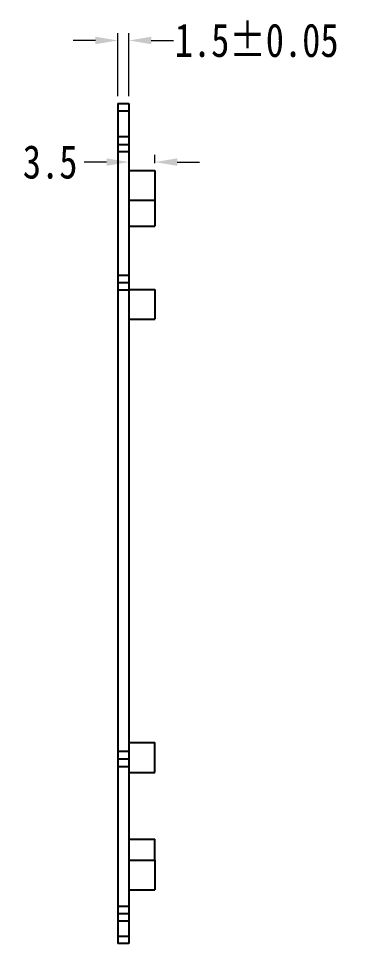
# Model space of a CAD drawing. Header units: inches. Extents: x -2421 to 103, y 702 to 2138.
# Drawn here: x -112.9 to -67.6, y 965.3 to 1089.6 of the extents above; entities that cross this region are included whole.
import ezdxf

# ---------------------------------------------------------------- set-up
doc = ezdxf.new("R2010")
doc.units = ezdxf.units.IN
doc.header["$LTSCALE"] = 1.21
doc.header["$MEASUREMENT"] = 0
doc.header["$PDMODE"] = 3
doc.header["$PDSIZE"] = 0.3125
doc.layers.get('0').update_dxf_attribs({"linetype": 'CONTINUOUS'})
doc.layers.get('Defpoints').update_dxf_attribs({"linetype": 'CONTINUOUS'})
doc.styles.get("Standard").update_dxf_attribs({"font": 'txt', "width": 0.8})
doc.dimstyles.new('YanXiu', dxfattribs={"dimscale": 1.5, "dimtxt": 3, "dimasz": 2, "dimexe": 0.66, "dimexo": 0.66, "dimgap": 0.66, "dimtad": 0, "dimdsep": 46, "dimtxsty": 'STANDARD', "dimcen": 0, "dimclrd": 3, "dimclre": 6, "dimclrt": 3, "dimazin": 2, "dimtm": 1e-09, "dimtfac": 1, "dimtofl": 0, "dimtmove": 0, "dimatfit": 3, "dimfxl": 1, "dimlwd": 5, "dimlwe": 5, "dimarcsym": 0})

# ---------------------------------------------------------------- blocks, each defined once
blk = doc.blocks.new('*D82')
at = {"color": 3, "lineweight": 5}
for p, q in [((-102.58, 1086.64), (-105.58, 1086.64)), ((-95.08, 1086.64), (-92.08, 1086.64))]:
    blk.add_line(p, q, dxfattribs=at)
at = {"color": 6, "lineweight": 5}
for p, q in [((-99.58, 1079.17), (-99.58, 1087.63)), ((-98.08, 1079.17), (-98.08, 1087.63))]:
    blk.add_line(p, q, dxfattribs=at)
at = {"color": 3}
for points in [[(-102.58, 1087.14), (-102.58, 1086.14), (-99.58, 1086.64)], [(-95.08, 1087.14), (-95.08, 1086.14), (-98.08, 1086.64)]]:
    blk.add_solid(points, dxfattribs=at)
at = {"layer": 'Defpoints', "color": 0}
for p in [(-98.08, 1086.64), (-99.58, 1078.18), (-98.08, 1078.18)]:
    blk.add_point(p, dxfattribs=at)
at = {"color": 3, "insert": (-80.89, 1086.64), "char_height": 4.5, "attachment_point": 5}
blk.add_mtext('1.5%%P0.05', dxfattribs=at)
blk = doc.blocks.new('*D83')
at = {"color": 6, "lineweight": 5}
for p, q in [((-98.08, 1070.17), (-98.08, 1071.29)), ((-94.58, 1070.17), (-94.58, 1071.29))]:
    blk.add_line(p, q, dxfattribs=at)
at = {"color": 3, "lineweight": 5}
for p, q in [((-101.08, 1070.3), (-104.08, 1070.3)), ((-91.58, 1070.3), (-88.58, 1070.3))]:
    blk.add_line(p, q, dxfattribs=at)
at = {"color": 3}
for points in [[(-101.08, 1070.8), (-101.08, 1069.8), (-98.08, 1070.3)], [(-91.58, 1070.8), (-91.58, 1069.8), (-94.58, 1070.3)]]:
    blk.add_solid(points, dxfattribs=at)
at = {"layer": 'Defpoints', "color": 0}
for p in [(-98.08, 1070.3), (-98.08, 1069.18), (-94.58, 1069.18)]:
    blk.add_point(p, dxfattribs=at)
at = {"color": 3, "insert": (-108.67, 1070.3), "char_height": 4.5, "attachment_point": 5}
blk.add_mtext('3.5', dxfattribs=at)

msp = doc.modelspace()

# ---------------------------------------------------------------- linework, layer by layer
at = {"color": 7, "linetype": 'Continuous'}
for p, q in [((-99.578, 1078.177), (-99.578, 965.283)), ((-99.578, 1078.177), (-98.078, 1078.177)), ((-98.078, 1078.177), (-98.078, 965.283)), ((-99.578, 1077.177), (-98.078, 1077.177)), ((-98.078, 1073.677), (-99.578, 1073.677)), ((-99.578, 1072.677), (-98.078, 1072.677)), ((-98.078, 1071.677), (-99.578, 1071.677)), ((-98.078, 1069.177), (-94.578, 1069.177)), ((-94.578, 1069.177), (-94.578, 1061.677)), ((-98.078, 1065.177), (-94.578, 1065.177)), ((-98.078, 1061.677), (-94.578, 1061.677)), ((-98.078, 1055.077), (-99.578, 1055.077)), ((-98.078, 1054.077), (-99.578, 1054.077)), ((-98.078, 1053.077), (-99.578, 1053.077)), ((-98.078, 1053.177), (-94.578, 1053.177)), ((-94.578, 1053.177), (-94.578, 1049.177)), ((-98.078, 1049.177), (-94.578, 1049.177)), ((-98.078, 992.283), (-94.578, 992.283)), ((-94.578, 988.283), (-94.578, 992.283)), ((-98.078, 991.077), (-99.578, 991.077)), ((-98.078, 990.077), (-99.578, 990.077)), ((-99.578, 989.077), (-98.078, 989.077)), ((-98.078, 988.283), (-94.578, 988.283)), ((-98.078, 979.283), (-94.578, 979.283)), ((-94.578, 976.519), (-94.578, 979.283)), ((-98.078, 976.483), (-94.578, 976.483)), ((-94.578, 976.483), (-94.578, 972.483)), ((-98.078, 972.483), (-94.578, 972.483)), ((-99.578, 970.283), (-98.078, 970.283)), ((-98.078, 969.283), (-99.578, 969.283)), ((-98.078, 968.283), (-99.578, 968.283)), ((-99.578, 966.283), (-98.078, 966.283)), ((-98.078, 965.283), (-99.578, 965.283))]:
    msp.add_line(p, q, dxfattribs=at)

# ---------------------------------------------------------------- dimensions: what is measured, and where the dimension line sits
dim = msp.add_linear_dim(base=(-98.078, 1086.641), p1=(-99.578, 1078.177), p2=(-98.078, 1078.177), text='<>%%P0.05', dimstyle='YanXiu')
dim.commit()
dim.dimension.update_dxf_attribs({"geometry": '*D82', "text_midpoint": (-80.888, 1086.641)})
dim = msp.add_linear_dim(base=(-98.078, 1070.301), p1=(-94.578, 1069.177), p2=(-98.078, 1069.177), dimstyle='YanXiu')
dim.commit()
dim.dimension.update_dxf_attribs({"geometry": '*D83', "text_midpoint": (-108.668, 1070.301)})

doc.saveas('drawing.dxf')
